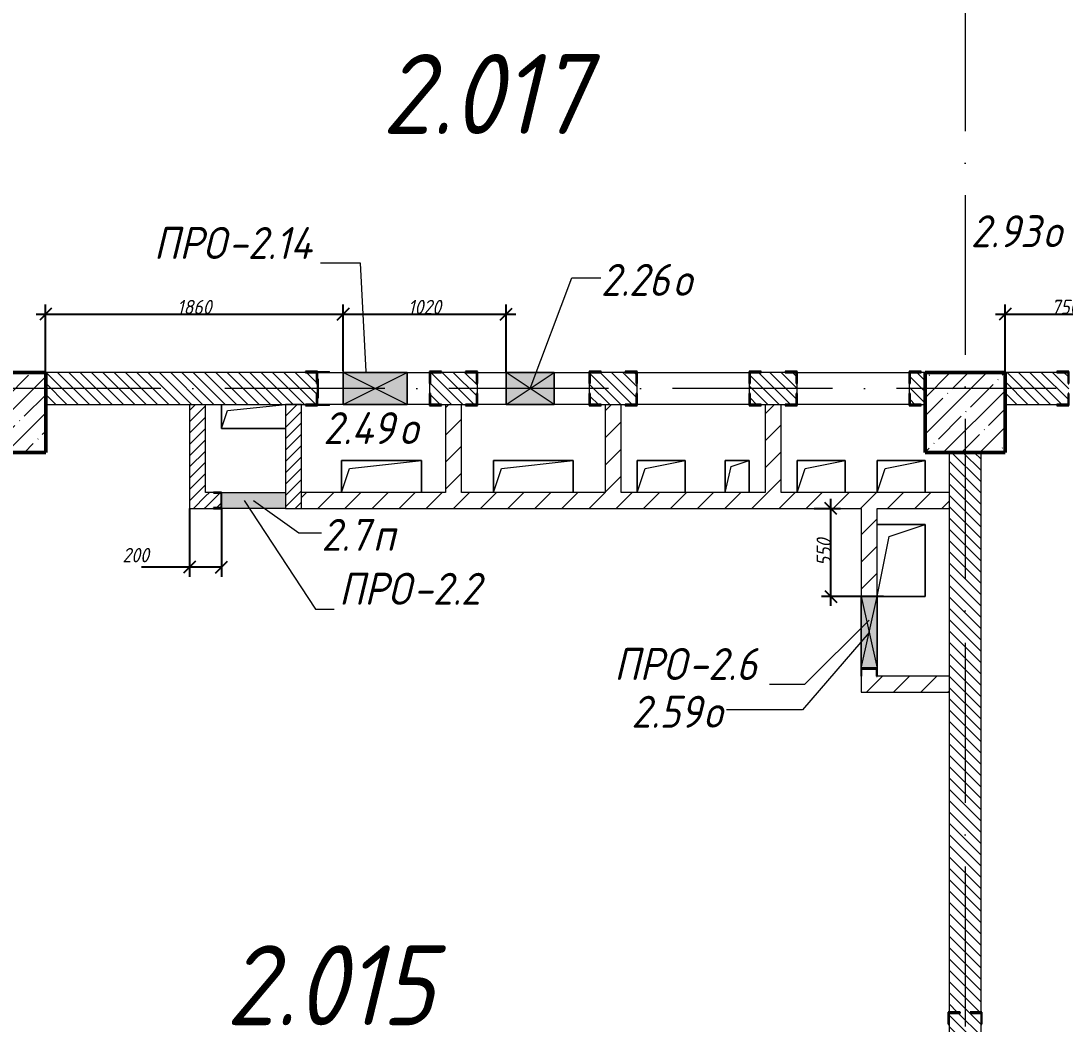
# Model space of a CAD drawing. Header units: millimetres. Extents: x -537608 to 253996, y -217170 to 186033.
# Drawn here: x -136053 to -129522, y 13730 to 20003 of the extents above; entities that cross this region are included whole.
import ezdxf

# ---------------------------------------------------------------- set-up
doc = ezdxf.new("R2010")
doc.units = ezdxf.units.MM
doc.linetypes.add('50_200_ШТРИХ_1Т_ш5_п1_п1_', pattern=[1400, 1000, -200, 0, -200])
for name, color, linetype, lineweight in [('A-____-____-DIMS', 7, 'Continuous', 9), ('A-DETL-GENF-OTLN', 7, 'Continuous', 9), ('A-FLOR-____-OTLN', 7, 'Continuous', 9), ('A-GENM-____-IDEN', 7, 'Continuous', 9), ('A-GENM-____-MCUT', 7, 'Continuous', 25), ('A-GENM-____-OTLN', 7, 'Continuous', 9), ('A-GENM-____-OTLN-1', 7, 'Continuous', 25), ('A-GLAZ-____-IDEN', 7, 'Continuous', 9), ('A-GLAZ-____-OTLN', 7, 'Continuous', 9), ('A-WALL-____-MCUT', 7, 'Continuous', 13), ('A-WALL-____-PATT-1', 7, 'Continuous', 9), ('A-WALL-FNSH-MCUT-1', 7, 'Continuous', 9), ('I-WALL-____-OTLN', 7, 'Continuous', 9), ('S-COLS-____-MCUT', 7, 'Continuous', 50), ('S-COLS-____-OTLN', 7, 'Continuous', 9), ('S-GRID-____-OTLN-1', 7, '50_200_ШТРИХ_1Т_ш5_п1_п1_', 9), ('Марки помещений', 7, 'Continuous', 9)]:
    doc.layers.add(name, color=color, linetype=linetype, lineweight=lineweight)
doc.styles.add('ISOCPEUR_I_11', font='isocpeui.ttf', dxfattribs={"width": 0.9, "height": 200})
doc.styles.add('ISOCPEUR_I_2', font='isocpeui.ttf', dxfattribs={"width": 0.9, "height": 140})
doc.styles.add('ISOCPEUR_I_7', font='isocpeui.ttf', dxfattribs={"width": 0.9, "height": 90})
doc.dimstyles.new('ISO-1_8_0_9К_СРЕДНИЙ_Кладочные_1', dxfattribs={"dimscale": 304.8, "dimtxt": 89.638306, "dimasz": 0.246063, "dimexe": 0.19685, "dimexo": 0, "dimgap": 0, "dimtad": 1, "dimdec": 3, "dimrnd": 0.001, "dimdsep": 46, "dimtxsty": 'ISOCPEUR_I_7', "dimblk1": 'OBLIQUE', "dimblk2": 'OBLIQUE', "dimsah": 1, "dimcen": 0.09, "dimdle": 0.19685, "dimazin": 0, "dimtfac": 1, "dimtdec": 4, "dimtix": 1, "dimtmove": 0, "dimatfit": 3, "dimfxl": 1, "dimtvp": 1, "dimtolj": 1, "dimtzin": 0, "dimarcsym": 2})
doc.dimstyles.new('ISO-1_8_0_9К_СРЕДНИЙ_Кладочные_2', dxfattribs={"dimscale": 304.8, "dimtxt": 89.638306, "dimasz": 0.246063, "dimexe": 0.19685, "dimexo": 0, "dimgap": 0, "dimtad": 1, "dimdec": 3, "dimrnd": 0.001, "dimdsep": 46, "dimtxsty": 'ISOCPEUR_I_7', "dimblk1": 'OBLIQUE', "dimblk2": 'OBLIQUE', "dimsah": 1, "dimcen": 0.09, "dimdle": 0.19685, "dimazin": 0, "dimtfac": 1, "dimtdec": 4, "dimtix": 1, "dimtmove": 1, "dimatfit": 3, "dimfxl": 1, "dimtvp": 1, "dimtolj": 1, "dimtzin": 0, "dimarcsym": 2})
pattern_1 = [(135, (-184647.673, -45376.493), (-35.35534, -35.35534), [])]
pattern_2 = [(45, (-184647.67, -45376.49), (-84.85281, 84.85281), [])]
pattern_3 = [(45, (-184647.673, -45376.493), (-35.35534, 35.35534), [])]

# ---------------------------------------------------------------- blocks, each defined once
blk = doc.blocks.new('Фахверк_СКБ_Уголок - 200_3960-28268576-АР1_План отверстий 2 этажа в осях 1-64_Ю-ЯЯ')
at = {"layer": 'A-GENM-____-MCUT'}
for p, q in [((200, 156), (125, 156)), ((125, 156), (125, 81)), ((131, 81), (131, 150)), ((131, 150), (200, 150)), ((200, 150), (200, 156)), ((125, 81), (131, 81)), ((131, 19), (125, 19)), ((125, 19), (125, -56)), ((131, -50), (131, 19)), ((125, -56), (200, -56)), ((200, -50), (131, -50)), ((200, -56), (200, -50))]:
    blk.add_line(p, q, dxfattribs=at)
blk = doc.blocks.new('BSC_Колонна _Прямоугольная - 500х500-V18-АР1_План отверстий 2 этажа в осях 1-64_Ю-ЯЯ')
at = {"layer": 'S-COLS-____-OTLN'}
h = blk.add_hatch(dxfattribs=at)
h.set_pattern_fill('FP_27', color=256, style=0, pattern_type=2)
h.set_pattern_definition([(45, (-54500, -62931.04), (-114.04925, 114.04925), []), (45, (-54385.95, -62931.04), (-114.04925, 114.04925), [201.613, -40.323, 3.353, -36.97])])
h.paths.add_polyline_path([(-250, -250), (250, -250), (250, 250), (-250, 250)], flags=0)
at = {"layer": 'S-COLS-____-MCUT'}
for p, q in [((250, 250), (-250, 250)), ((-250, 250), (-250, -250)), ((250, -250), (250, 250)), ((-250, -250), (250, -250))]:
    blk.add_line(p, q, dxfattribs=at)
blk = doc.blocks.new('BSC_Колонна _Прямоугольная - 500х500-V46-АР1_План отверстий 2 этажа в осях 1-64_Ю-ЯЯ')
at = {"layer": 'S-COLS-____-OTLN'}
h = blk.add_hatch(dxfattribs=at)
h.set_pattern_fill('FP_56', color=256, style=0, pattern_type=2)
h.set_pattern_definition([(45, (-48500, -62931.04), (-114.04925, 114.04925), []), (45, (-48385.95, -62931.04), (-114.04925, 114.04925), [201.613, -40.323, 3.353, -36.97])])
h.paths.add_polyline_path([(-250, -250), (250, -250), (250, 250), (-250, 250)], flags=0)
at = {"layer": 'S-COLS-____-MCUT'}
for p, q in [((250, 250), (-250, 250)), ((-250, 250), (-250, -250)), ((250, -250), (250, 250)), ((-250, -250), (250, -250))]:
    blk.add_line(p, q, dxfattribs=at)
blk = doc.blocks.new('154_Стойка_СКБ_Уголок - СМ-2180_200-28268025-АР1_План отверстий 2 этажа в осях 1-64_Ю-ЯЯ')
at = {"layer": 'A-GENM-____-MCUT'}
for p, q in [((125, 156), (125, 81)), ((200, 156), (125, 156)), ((131, 81), (131, 150)), ((131, 150), (200, 150)), ((200, 150), (200, 156)), ((125, 81), (131, 81)), ((131, 19), (125, 19)), ((125, 19), (125, -56)), ((131, -50), (131, 19)), ((125, -56), (200, -56)), ((200, -50), (131, -50)), ((200, -56), (200, -50))]:
    blk.add_line(p, q, dxfattribs=at)
blk = doc.blocks.new('Стойка_Влож_Полоса боковая - Полоса-28213942-АР1_План отверстий 2 этажа в осях 1-64_Ю-ЯЯ')
at = {"layer": 'A-GENM-____-OTLN'}
for p, q in [((-5, 60), (0, 60)), ((-5, -60), (-5, 60)), ((0, -60), (-5, -60))]:
    blk.add_line(p, q, dxfattribs=at)
blk = doc.blocks.new('Стойка_Влож_Уголок_Опорный - Уголок-28213941-АР1_План отверстий 2 этажа в осях 1-64_Ю-ЯЯ')
at = {"layer": 'A-GENM-____-OTLN'}
for p, q in [((-212, -6), (-212, 0)), ((0, 0), (0, -6)), ((-212, -75), (-212, -6)), ((-212, -6), (-206, -6)), ((-6, -6), (0, -6)), ((0, -6), (0, -75)), ((-212, -75), (-206, -75)), ((-6, -75), (0, -75))]:
    blk.add_line(p, q, dxfattribs=at)
blk = doc.blocks.new('Фахверк_СКБ_Уголок - 200_3960_зеркало-28268689-АР1_План отверстий 2 этажа в осях 1-64_Ю-ЯЯ')
at = {"layer": 'A-GENM-____-MCUT'}
for p, q in [((200, 156), (125, 156)), ((125, 156), (125, 81)), ((131, 81), (131, 150)), ((131, 150), (200, 150)), ((200, 150), (200, 156)), ((125, 81), (131, 81)), ((131, 19), (125, 19)), ((125, 19), (125, -56)), ((131, -50), (131, 19)), ((125, -56), (200, -56)), ((200, -50), (131, -50)), ((200, -56), (200, -50))]:
    blk.add_line(p, q, dxfattribs=at)
blk = doc.blocks.new('AR_Отверстие Ниша - Лючок-32403922-АР1_План отверстий 2 этажа в осях 1-64_Ю-ЯЯ')
at = {"layer": 'A-GLAZ-____-OTLN'}
blk.add_hatch(color=256, dxfattribs=at).paths.add_polyline_path([(-200, 50), (-200, -50), (200, -50), (200, 50)], flags=0)
for p, q in [((-200, 50), (200, 50)), ((-200, -50), (-200, 50)), ((200, -50), (-200, -50))]:
    blk.add_line(p, q, dxfattribs=at)
blk = doc.blocks.new('Фахверк_СКБ_Уголок - 200_3550-28267367-АР1_План отверстий 2 этажа в осях 1-64_Ю-ЯЯ')
at = {"layer": 'A-GENM-____-MCUT'}
for p, q in [((200, 156), (125, 156)), ((125, 156), (125, 81)), ((131, 81), (131, 150)), ((131, 150), (200, 150)), ((200, 150), (200, 156)), ((125, 81), (131, 81)), ((131, 19), (125, 19)), ((125, 19), (125, -56)), ((131, -50), (131, 19)), ((125, -56), (200, -56)), ((200, -50), (131, -50)), ((200, -56), (200, -50))]:
    blk.add_line(p, q, dxfattribs=at)
blk = doc.blocks.new('154_Фахверк_СКБ_Швеллер - Тип_100_3960-28331862-АР1_План отверстий 2 этажа в осях 1-64_Ю-ЯЯ')
at = {"layer": 'A-GENM-____-MCUT'}
for p, q in [((175, 50), (125, 50)), ((125, 50), (125, -50)), ((128, 47), (175, 47)), ((128, -47), (128, 47)), ((175, 47), (175, 50)), ((125, -50), (175, -50)), ((175, -47), (128, -47)), ((175, -50), (175, -47))]:
    blk.add_line(p, q, dxfattribs=at)
blk = doc.blocks.new('AR_Отверстие прямоугольное _в плите_ - AR_Отверстие прямоугольное _в плите_-V152-АР1_План отверстий 2 этажа в осях 1-64_Ю-ЯЯ')
at = {"layer": 'A-GENM-____-OTLN'}
for p, q in [((250, 100), (-250, 100)), ((-250, 100), (-250, -100)), ((-200, 50), (250, 100)), ((250, -100), (250, 100)), ((-250, -100), (-200, 50))]:
    blk.add_line(p, q, dxfattribs=at)
blk = doc.blocks.new('AR_Отверстие прямоугольное _в плите_ - AR_Отверстие прямоугольное _в плите_-30423629-АР1_План отверстий 2 этажа в осях 1-64_Ю-ЯЯ')
at = {"layer": 'A-GENM-____-OTLN'}
for p, q in [((150, 100), (-150, 100)), ((-150, 100), (-150, -100)), ((-100, 50), (150, 100)), ((150, -100), (150, 100)), ((-150, -100), (-100, 50))]:
    blk.add_line(p, q, dxfattribs=at)
blk = doc.blocks.new('AR_Отверстие прямоугольное _в плите_ - AR_Отверстие прямоугольное _в плите_-30423631-АР1_План отверстий 2 этажа в осях 1-64_Ю-ЯЯ')
at = {"layer": 'A-GENM-____-OTLN'}
for p, q in [((75, 100), (-75, 100)), ((-75, 100), (-75, -100)), ((-37.5, 62.5), (75, 100)), ((75, -100), (75, 100)), ((-75, -100), (-37.5, 62.5))]:
    blk.add_line(p, q, dxfattribs=at)
blk = doc.blocks.new('AR_Отверстие прямоугольное _в плите_ - AR_Отверстие прямоугольное _в плите_-V154-АР1_План отверстий 2 этажа в осях 1-64_Ю-ЯЯ')
at = {"layer": 'A-GENM-____-OTLN'}
for p, q in [((-200, 75), (-200, -75)), ((-162.5, 37.5), (200, 75)), ((-200, -75), (-162.5, 37.5)), ((-200, -75), (200, -75))]:
    blk.add_line(p, q, dxfattribs=at)
blk = doc.blocks.new('AR_Отверстие прямоугольное _в плите_ - AR_Отверстие прямоугольное _в плите_-30552603-АР1_План отверстий 2 этажа в осях 1-64_Ю-ЯЯ')
at = {"layer": 'A-GENM-____-OTLN'}
for p, q in [((150, 225), (-150, 225)), ((-75, 150), (150, 225)), ((150, -225), (150, 225)), ((-150, -225), (-75, 150)), ((-150, -225), (150, -225))]:
    blk.add_line(p, q, dxfattribs=at)
blk = doc.blocks.new('AR_Отверстие прямоугольное _в стене_ - AR_Отверстие прямоугольное _в стене__ЭОМ-36405773-АР1_План отверстий 2 этажа в осях 1-64_Ю-ЯЯ')
at = {"layer": 'A-GLAZ-____-OTLN'}
blk.add_hatch(color=256, dxfattribs=at).paths.add_polyline_path([(200, 100), (-200, 100), (-200, -100), (200, -100)], flags=0)
at = {"layer": 'A-DETL-GENF-OTLN'}
for p, q in [((-200, -100), (-200, 100)), ((-200, 100), (200, 100)), ((200, 100), (-200, -100)), ((-200, 100), (200, -100)), ((200, 100), (-200, 100)), ((-200, 100), (-200, -100)), ((200, 100), (200, -100)), ((200, -100), (200, 100)), ((200, -100), (-200, -100)), ((-200, -100), (200, -100))]:
    blk.add_line(p, q, dxfattribs=at)
blk = doc.blocks.new('AR_Отверстие прямоугольное _в стене__БезПР - AR_Отверстие прямоугольное _в стене__БезПР-36392850-АР1_План отверстий 2 этажа в осях 1-64_Ю-ЯЯ')
at = {"layer": 'A-GLAZ-____-OTLN'}
blk.add_hatch(color=256, dxfattribs=at).paths.add_polyline_path([(150, 100), (-150, 100), (-150, -100), (150, -100)], flags=0)
at = {"layer": 'A-DETL-GENF-OTLN'}
for p, q in [((-150, -100), (-150, 100)), ((-150, 100), (150, 100)), ((150, 100), (-150, -100)), ((-150, 100), (150, -100)), ((150, 100), (-150, 100)), ((-150, 100), (-150, -100)), ((150, 100), (150, -100)), ((150, -100), (150, 100)), ((150, -100), (-150, -100)), ((-150, -100), (150, -100))]:
    blk.add_line(p, q, dxfattribs=at)
blk = doc.blocks.new('AR_Отверстие прямоугольное _в стене_ - AR_Отверстие прямоугольное _в стене__ОВ-36815583-АР1_План отверстий 2 этажа в осях 1-64_Ю-ЯЯ')
at = {"layer": 'A-GLAZ-____-OTLN'}
blk.add_hatch(color=256, dxfattribs=at).paths.add_polyline_path([(-225, 50), (-225, -50), (225, -50), (225, 50)], flags=0)
at = {"layer": 'A-DETL-GENF-OTLN'}
for p, q in [((-225, 50), (225, 50)), ((225, 50), (-225, -50)), ((-225, 50), (225, -50)), ((225, 50), (-225, 50)), ((225, 50), (225, -50)), ((225, -50), (225, 50)), ((225, -50), (-225, -50)), ((-225, -50), (225, -50))]:
    blk.add_line(p, q, dxfattribs=at)
blk = doc.blocks.new('154_Фахверк_СКБ_Швеллер - Тип_100_3960_зеркало-36793856-АР1_План отверстий 2 этажа в осях 1-64_Ю-ЯЯ')
at = {"layer": 'A-GENM-____-MCUT'}
for p, q in [((175, 50), (125, 50)), ((125, 50), (125, -50)), ((128, 47), (175, 47)), ((128, -47), (128, 47)), ((175, 47), (175, 50)), ((125, -50), (175, -50)), ((175, -47), (128, -47)), ((175, -50), (175, -47))]:
    blk.add_line(p, q, dxfattribs=at)
blk = doc.blocks.new('_Oblique')
at = {"color": 0, "linetype": 'ByBlock', "lineweight": -2}
blk.add_line((-0.5, -0.5), (0.5, 0.5), dxfattribs=at)
blk = doc.blocks.new('*D2280')
at = {"layer": 'A-____-____-DIMS', "color": 0, "lineweight": -2, "transparency": 16777216}
for p, q in [((-134997.7, 16954.5), (-134997.7, 16527.2)), ((-134797.7, 16951.5), (-134797.7, 16527.2)), ((-134997.7, 16587.2), (-135298.9, 16587.2)), ((-134797.7, 16587.2), (-135057.7, 16587.2))]:
    blk.add_line(p, q, dxfattribs=at)
at = {"layer": 'Defpoints', "color": 0, "transparency": 16777216}
for p in [(-134997.7, 16954.5), (-134797.7, 16951.5), (-134797.7, 16587.2)]:
    blk.add_point(p, dxfattribs=at)
at = {"layer": 'A-____-____-DIMS', "color": 0, "lineweight": -2, "transparency": 16777216, "xscale": 75, "yscale": 75, "zscale": 75, "rotation": 180}
blk.add_blockref('_Oblique', (-134997.7, 16587.2), dxfattribs=at)
at = {"layer": 'A-____-____-DIMS', "color": 0, "lineweight": -2, "transparency": 16777216, "xscale": 75, "yscale": 75, "zscale": 75}
blk.add_blockref('_Oblique', (-134797.7, 16587.2), dxfattribs=at)
at = {"layer": 'A-____-____-DIMS', "color": 0, "transparency": 16777216, "insert": (-135417.7, 16707.2), "char_height": 90, "width": 409.578, "attachment_point": 1, "line_spacing_factor": 1.149209, "style": 'ISOCPEUR_I_7'}
blk.add_mtext('\\A1;200', dxfattribs=at)
blk = doc.blocks.new('*D2291')
at = {"layer": 'A-____-____-DIMS', "color": 0, "lineweight": -2, "transparency": 16777216}
for p, q in [((-135897.7, 17804.5), (-135897.7, 18228.7)), ((-134037.7, 17810.5), (-134037.7, 18228.7)), ((-135957.7, 18168.7), (-133977.7, 18168.7))]:
    blk.add_line(p, q, dxfattribs=at)
at = {"layer": 'Defpoints', "color": 0, "transparency": 16777216}
for p in [(-134037.7, 18168.7), (-135897.7, 17804.5), (-134037.7, 17810.5)]:
    blk.add_point(p, dxfattribs=at)
at = {"layer": 'A-____-____-DIMS', "color": 0, "lineweight": -2, "transparency": 16777216, "xscale": 75, "yscale": 75, "zscale": 75, "rotation": 180}
blk.add_blockref('_Oblique', (-135897.7, 18168.7), dxfattribs=at)
at = {"layer": 'A-____-____-DIMS', "color": 0, "lineweight": -2, "transparency": 16777216, "xscale": 75, "yscale": 75, "zscale": 75}
blk.add_blockref('_Oblique', (-134037.7, 18168.7), dxfattribs=at)
at = {"layer": 'A-____-____-DIMS', "color": 0, "transparency": 16777216, "insert": (-134967.7, 18213.7), "char_height": 90, "width": 504.733, "attachment_point": 5, "style": 'ISOCPEUR_I_7'}
blk.add_mtext('\\A1;1860', dxfattribs=at)
blk = doc.blocks.new('*D2292')
at = {"layer": 'A-____-____-DIMS', "color": 0, "lineweight": -2, "transparency": 16777216}
for p, q in [((-134037.7, 17810.5), (-134037.7, 18228.7)), ((-133017.7, 17804.5), (-133017.7, 18228.7)), ((-134097.7, 18168.7), (-132957.7, 18168.7))]:
    blk.add_line(p, q, dxfattribs=at)
at = {"layer": 'Defpoints', "color": 0, "transparency": 16777216}
for p in [(-133017.7, 18168.7), (-134037.7, 17810.5), (-133017.7, 17804.5)]:
    blk.add_point(p, dxfattribs=at)
at = {"layer": 'A-____-____-DIMS', "color": 0, "lineweight": -2, "transparency": 16777216, "xscale": 75, "yscale": 75, "zscale": 75, "rotation": 180}
blk.add_blockref('_Oblique', (-134037.7, 18168.7), dxfattribs=at)
at = {"layer": 'A-____-____-DIMS', "color": 0, "lineweight": -2, "transparency": 16777216, "xscale": 75, "yscale": 75, "zscale": 75}
blk.add_blockref('_Oblique', (-133017.7, 18168.7), dxfattribs=at)
at = {"layer": 'A-____-____-DIMS', "color": 0, "transparency": 16777216, "insert": (-133527.7, 18213.7), "char_height": 90, "width": 504.733, "attachment_point": 5, "style": 'ISOCPEUR_I_7'}
blk.add_mtext('\\A1;1020', dxfattribs=at)
blk = doc.blocks.new('*D2370')
at = {"layer": 'A-____-____-DIMS', "color": 0, "lineweight": -2, "transparency": 16777216}
for p, q in [((-129897.7, 17804.5), (-129897.7, 18228.7)), ((-129147.7, 17810.5), (-129147.7, 18228.7)), ((-129957.7, 18168.7), (-129087.7, 18168.7))]:
    blk.add_line(p, q, dxfattribs=at)
at = {"layer": 'Defpoints', "color": 0, "transparency": 16777216}
for p in [(-129147.7, 18168.7), (-129897.7, 17804.5), (-129147.7, 17810.5)]:
    blk.add_point(p, dxfattribs=at)
at = {"layer": 'A-____-____-DIMS', "color": 0, "lineweight": -2, "transparency": 16777216, "xscale": 75, "yscale": 75, "zscale": 75, "rotation": 180}
blk.add_blockref('_Oblique', (-129897.7, 18168.7), dxfattribs=at)
at = {"layer": 'A-____-____-DIMS', "color": 0, "lineweight": -2, "transparency": 16777216, "xscale": 75, "yscale": 75, "zscale": 75}
blk.add_blockref('_Oblique', (-129147.7, 18168.7), dxfattribs=at)
at = {"layer": 'A-____-____-DIMS', "color": 0, "transparency": 16777216, "insert": (-129522.7, 18214.3), "char_height": 90, "width": 409.578, "attachment_point": 5, "style": 'ISOCPEUR_I_7'}
blk.add_mtext('\\A1;750', dxfattribs=at)
blk = doc.blocks.new('*D2322')
at = {"layer": 'A-____-____-DIMS', "color": 0, "lineweight": -2, "transparency": 16777216}
for p, q in [((-130986.1, 16344.5), (-130986.1, 17014.5)), ((-131092.2, 16954.5), (-130926.1, 16954.5)), ((-130656.7, 16404.5), (-131046.1, 16404.5))]:
    blk.add_line(p, q, dxfattribs=at)
at = {"layer": 'Defpoints', "color": 0, "transparency": 16777216}
for p in [(-131092.2, 16954.5), (-130986.1, 16954.5), (-130656.7, 16404.5)]:
    blk.add_point(p, dxfattribs=at)
at = {"layer": 'A-____-____-DIMS', "color": 0, "lineweight": -2, "transparency": 16777216, "xscale": 75, "yscale": 75, "zscale": 75}
for p, rotation in [((-130986.1, 16954.5), 90), ((-130986.1, 16404.5), 270)]:
    blk.add_blockref('_Oblique', p, dxfattribs=dict(at, rotation=rotation))
at = {"layer": 'A-____-____-DIMS', "color": 0, "transparency": 16777216, "insert": (-131031.1, 16679.5), "char_height": 90, "width": 409.578, "attachment_point": 5, "rotation": 90, "style": 'ISOCPEUR_I_7'}
blk.add_mtext('\\A1;550', dxfattribs=at)

msp = doc.modelspace()

# ---------------------------------------------------------------- hatches: boundary and pattern name
at = {"layer": 'A-WALL-____-PATT-1'}
h = msp.add_hatch(dxfattribs=at)
h.set_pattern_fill('FP_6', color=256, style=0, pattern_type=2)
h.set_pattern_definition(pattern_1)
h.paths.add_polyline_path([(-130422.6725, 17604.5485), (-130397.6725, 17604.5485), (-130397.6725, 17804.5485), (-130491.6725, 17804.5485), (-130491.6725, 17735.5485), (-130497.6725, 17735.5485), (-130497.6725, 17673.5485), (-130491.6725, 17673.5485), (-130491.6725, 17604.5485)], flags=0)
h.paths.add_polyline_path([(-132491.6725, 17604.5485), (-132203.6725, 17604.5485), (-132203.6725, 17673.5485), (-132197.6725, 17673.5485), (-132197.6725, 17735.5485), (-132203.6725, 17735.5485), (-132203.6725, 17804.5485), (-132491.6725, 17804.5485), (-132491.6725, 17735.5485), (-132497.6725, 17735.5485), (-132497.6725, 17673.5485), (-132491.6725, 17673.5485)], flags=0)
h.paths.add_polyline_path([(-131491.6725, 17604.5485), (-131203.6725, 17604.5485), (-131203.6725, 17673.5485), (-131197.6725, 17673.5485), (-131197.6725, 17735.5485), (-131203.6725, 17735.5485), (-131203.6725, 17804.5485), (-131491.6725, 17804.5485), (-131491.6725, 17735.5485), (-131497.6725, 17735.5485), (-131497.6725, 17673.5485), (-131491.6725, 17673.5485), (-131491.6725, 17608.5485)], flags=0)
h.paths.add_polyline_path([(-133422.6725, 17604.5485), (-133203.6725, 17604.5485), (-133203.6725, 17673.5485), (-133197.6725, 17673.5485), (-133197.6725, 17735.5485), (-133203.6725, 17735.5485), (-133203.6725, 17804.5485), (-133491.6725, 17804.5485), (-133491.6725, 17735.5485), (-133497.6725, 17735.5485), (-133497.6725, 17673.5485), (-133491.6725, 17673.5485), (-133491.6725, 17604.5485)], flags=0)
h.paths.add_polyline_path([(-134272.6725, 17604.5485), (-134203.6725, 17604.5485), (-134203.6725, 17673.5485), (-134197.6725, 17673.5485), (-134197.6725, 17735.5485), (-134203.6725, 17735.5485), (-134203.6725, 17804.5485), (-135897.6725, 17804.5485), (-135897.6725, 17604.5485), (-134289.0846, 17604.5485)], flags=0)
h = msp.add_hatch(dxfattribs=at)
h.set_pattern_fill('FP_6', color=256, style=0, pattern_type=2)
h.set_pattern_definition(pattern_1)
h.paths.add_polyline_path([(-127791.6725, 17604.5485), (-127397.6725, 17604.5485), (-127397.6725, 17804.5485), (-127791.6725, 17804.5485), (-127791.6725, 17735.5485), (-127797.6725, 17735.5485), (-127797.6725, 17673.5485), (-127791.6725, 17673.5485), (-127791.6725, 17644.5485)], flags=0)
h.paths.add_polyline_path([(-129897.6725, 17604.5485), (-129503.6725, 17604.5485), (-129503.6725, 17673.5485), (-129497.6725, 17673.5485), (-129497.6725, 17735.5485), (-129503.6725, 17735.5485), (-129503.6725, 17804.5485), (-129897.6725, 17804.5485)], flags=0)
h = msp.add_hatch(dxfattribs=at)
h.set_pattern_fill('FP_5', color=256, style=0, pattern_type=2)
h.set_pattern_definition(pattern_3)
h.paths.add_polyline_path([(-134897.6725, 16954.5485), (-134897.6725, 17604.5485), (-134997.6725, 17604.5485), (-134997.6725, 16954.5485)], flags=0)
h = msp.add_hatch(dxfattribs=at)
h.set_pattern_fill('FP_5', color=256, style=0, pattern_type=2)
h.set_pattern_definition(pattern_3)
h.paths.add_polyline_path([(-134297.6725, 16954.5485), (-134297.6725, 17604.5485), (-134397.6725, 17604.5485), (-134397.6725, 16954.5485)], flags=0)
h = msp.add_hatch(dxfattribs=at)
h.set_pattern_fill('FP_4', color=256, style=0, pattern_type=2)
h.set_pattern_definition(pattern_2)
h.paths.add_polyline_path([(-133297.6725, 17054.5485), (-133297.6725, 17604.5485), (-133397.6725, 17604.5485), (-133397.6725, 17054.5485)], flags=0)
h = msp.add_hatch(dxfattribs=at)
h.set_pattern_fill('FP_4', color=256, style=0, pattern_type=2)
h.set_pattern_definition(pattern_2)
h.paths.add_polyline_path([(-132297.6725, 17054.5485), (-132297.6725, 17604.5485), (-132397.6725, 17604.5485), (-132397.6725, 17054.5485)], flags=0)
h = msp.add_hatch(dxfattribs=at)
h.set_pattern_fill('FP_4', color=256, style=0, pattern_type=2)
h.set_pattern_definition(pattern_2)
h.paths.add_polyline_path([(-131297.6725, 17054.5485), (-131297.6725, 17604.5485), (-131397.6725, 17604.5485), (-131397.6725, 17054.5485)], flags=0)
h = msp.add_hatch(dxfattribs=at)
h.set_pattern_fill('FP_6', color=256, style=0, pattern_type=2)
h.set_pattern_definition(pattern_1)
h.paths.add_polyline_path([(-130047.6725, 10304.5485), (-130047.6725, 13798.5485), (-130116.6725, 13798.5485), (-130116.6725, 13804.5485), (-130047.6725, 13804.5485), (-130047.6725, 17304.5485), (-130247.6725, 17304.5485), (-130247.6725, 13804.5485), (-130178.6725, 13804.5485), (-130178.6725, 13798.5485), (-130247.6725, 13798.5485), (-130247.6725, 10304.5485)], flags=0)
h = msp.add_hatch(dxfattribs=at)
h.set_pattern_fill('FP_5', color=256, style=0, pattern_type=2)
h.set_pattern_definition(pattern_3)
h.paths.add_polyline_path([(-134847.6725, 16954.5485), (-134847.6725, 16957.5485), (-134800.6725, 16957.5485), (-134800.6725, 17051.5485), (-134847.6725, 17051.5485), (-134847.6725, 17054.5485), (-134897.6725, 17054.5485), (-134897.6725, 16954.5485)], flags=0)
h = msp.add_hatch(dxfattribs=at)
h.set_pattern_fill('FP_4', color=256, style=0, pattern_type=2)
h.set_pattern_definition(pattern_2)
h.paths.add_polyline_path([(-130697.6725, 16954.5485), (-130247.6725, 16954.5485), (-130247.6725, 17054.5485), (-134297.6725, 17054.5485), (-134297.6725, 16954.5485), (-130754.0833, 16954.5485)], flags=0)
h = msp.add_hatch(dxfattribs=at)
h.set_pattern_fill('FP_4', color=256, style=0, pattern_type=2)
h.set_pattern_definition(pattern_2)
h.paths.add_polyline_path([(-130700.6725, 15904.5485), (-130700.6725, 15951.5485), (-130794.6725, 15951.5485), (-130794.6725, 15904.5485), (-130747.6725, 15904.5485)], flags=0)
h.paths.add_polyline_path([(-130797.6725, 16404.5485), (-130697.6725, 16404.5485), (-130697.6725, 16954.5485), (-130797.6725, 16954.5485), (-130797.6725, 16691.3354)], flags=0)
h = msp.add_hatch(dxfattribs=at)
h.set_pattern_fill('FP_4', color=256, style=0, pattern_type=2)
h.set_pattern_definition(pattern_2)
h.paths.add_polyline_path([(-130700.6725, 15804.5485), (-130247.6725, 15804.5485), (-130247.6725, 15904.5485), (-130797.6725, 15904.5485), (-130797.6725, 15804.5485), (-130794.6725, 15804.5485)], flags=0)

# ---------------------------------------------------------------- linework, layer by layer
at = {"layer": 'A-FLOR-____-OTLN'}
for p, q in [((-134797.6725, 17454.5485), (-134797.6725, 17604.5485)), ((-134397.6725, 17454.5485), (-134797.6725, 17454.5485)), ((-134047.6725, 17254.5485), (-133547.6725, 17254.5485)), ((-134047.6725, 17054.5485), (-134047.6725, 17254.5485)), ((-133547.6725, 17254.5485), (-133547.6725, 17054.5485)), ((-133097.6725, 17254.5485), (-132597.6725, 17254.5485)), ((-133097.6725, 17054.5485), (-133097.6725, 17254.5485)), ((-132597.6725, 17254.5485), (-132597.6725, 17054.5485)), ((-132197.6725, 17254.5485), (-131897.6725, 17254.5485)), ((-132197.6725, 17054.5485), (-132197.6725, 17254.5485)), ((-131897.6725, 17254.5485), (-131897.6725, 17054.5485)), ((-131647.6725, 17254.5485), (-131497.6725, 17254.5485)), ((-131647.6725, 17054.5485), (-131647.6725, 17254.5485)), ((-131497.6725, 17254.5485), (-131497.6725, 17054.5485)), ((-131197.6725, 17254.5485), (-130897.6725, 17254.5485)), ((-131197.6725, 17054.5485), (-131197.6725, 17254.5485)), ((-130897.6725, 17254.5485), (-130897.6725, 17054.5485)), ((-130697.6725, 17254.5485), (-130397.6725, 17254.5485)), ((-130697.6725, 17054.5485), (-130697.6725, 17254.5485)), ((-130397.6725, 17254.5485), (-130397.6725, 17054.5485)), ((-130697.6725, 16854.5485), (-130397.6725, 16854.5485)), ((-130397.6725, 16854.5485), (-130397.6725, 16404.5485)), ((-130397.6725, 16404.5485), (-130697.6725, 16404.5485))]:
    msp.add_line(p, q, dxfattribs=at)
at = {"layer": 'A-GENM-____-IDEN'}
for p, q in [((-133928.8847, 18487.24), (-134178.7085, 18487.24)), ((-133892.6725, 17810.5485), (-133928.8847, 18487.24)), ((-134656.6873, 17004.5485), (-134209.1335, 16324.8088)), ((-134209.1335, 16324.8088), (-134093.0458, 16324.8088)), ((-130747.6725, 16254.9213), (-131152.2543, 15854.2709)), ((-131152.2543, 15854.2709), (-131371.5282, 15854.2709))]:
    msp.add_line(p, q, dxfattribs=at)
at = {"layer": 'A-GLAZ-____-IDEN'}
for p, q in [((-132867.6725, 17704.5485), (-132607.7315, 18396.0597)), ((-132607.7315, 18396.0597), (-132425.6348, 18396.0597)), ((-134597.6725, 17004.5485), (-134313.3955, 16801.6686)), ((-134313.3955, 16801.6686), (-134173.0006, 16801.6686)), ((-130747.6725, 16179.5485), (-131163.5394, 15695.4774)), ((-131163.5394, 15695.4774), (-131639.67, 15695.4774))]:
    msp.add_line(p, q, dxfattribs=at)
at = {"layer": 'A-WALL-____-MCUT'}
for p, q in [((-134272.6725, 17804.5485), (-135897.6725, 17804.5485)), ((-133272.6725, 17804.5485), (-133422.6725, 17804.5485)), ((-132272.6725, 17804.5485), (-132422.6725, 17804.5485)), ((-131272.6725, 17804.5485), (-131422.6725, 17804.5485)), ((-130397.6725, 17804.5485), (-130422.6725, 17804.5485)), ((-129572.6725, 17804.5485), (-129897.6725, 17804.5485)), ((-134197.6725, 17673.5485), (-134197.6725, 17735.5485)), ((-133497.6725, 17735.5485), (-133497.6725, 17673.5485)), ((-133197.6725, 17673.5485), (-133197.6725, 17735.5485)), ((-132497.6725, 17735.5485), (-132497.6725, 17673.5485)), ((-132197.6725, 17673.5485), (-132197.6725, 17735.5485)), ((-131497.6725, 17735.5485), (-131497.6725, 17673.5485)), ((-131197.6725, 17673.5485), (-131197.6725, 17735.5485)), ((-130497.6725, 17735.5485), (-130497.6725, 17673.5485)), ((-135897.6725, 17604.5485), (-134272.6725, 17604.5485)), ((-133422.6725, 17604.5485), (-133272.6725, 17604.5485)), ((-132422.6725, 17604.5485), (-132272.6725, 17604.5485)), ((-131422.6725, 17604.5485), (-131272.6725, 17604.5485)), ((-130422.6725, 17604.5485), (-130397.6725, 17604.5485)), ((-129897.6725, 17604.5485), (-129572.6725, 17604.5485)), ((-130247.6725, 17304.5485), (-130247.6725, 13804.5485)), ((-130047.6725, 13804.5485), (-130047.6725, 17304.5485)), ((-130247.6725, 13729.5485), (-130247.6725, 10304.5485)), ((-130047.6725, 10304.5485), (-130047.6725, 13729.5485))]:
    msp.add_line(p, q, dxfattribs=at)
at = {"layer": 'A-WALL-FNSH-MCUT-1'}
for p, q in [((-134997.6725, 17604.5485), (-134997.6725, 16954.5485)), ((-134897.6725, 17054.5485), (-134897.6725, 17604.5485)), ((-134297.6725, 17604.5485), (-134397.6725, 17604.5485)), ((-134397.6725, 17604.5485), (-134397.6725, 17054.5485)), ((-134297.6725, 16954.5485), (-134297.6725, 17604.5485)), ((-133397.6725, 17604.5485), (-133397.6725, 17054.5485)), ((-133297.6725, 17054.5485), (-133297.6725, 17604.5485)), ((-132397.6725, 17604.5485), (-132397.6725, 17054.5485)), ((-132297.6725, 17054.5485), (-132297.6725, 17604.5485)), ((-131397.6725, 17604.5485), (-131397.6725, 17054.5485)), ((-131297.6725, 17054.5485), (-131297.6725, 17604.5485)), ((-134847.6725, 17054.5485), (-134897.6725, 17054.5485)), ((-133397.6725, 17054.5485), (-134297.6725, 17054.5485)), ((-132397.6725, 17054.5485), (-133297.6725, 17054.5485)), ((-131397.6725, 17054.5485), (-132297.6725, 17054.5485)), ((-130247.6725, 17054.5485), (-131297.6725, 17054.5485)), ((-134997.6725, 16954.5485), (-134847.6725, 16954.5485)), ((-134397.6725, 16954.5485), (-130797.6725, 16954.5485)), ((-130797.6725, 16954.5485), (-130797.6725, 16404.5485)), ((-130697.6725, 16404.5485), (-130697.6725, 16954.5485)), ((-130697.6725, 16954.5485), (-130247.6725, 16954.5485)), ((-130797.6725, 15904.5485), (-130797.6725, 15804.5485)), ((-130247.6725, 15904.5485), (-130697.6725, 15904.5485)), ((-130797.6725, 15804.5485), (-130247.6725, 15804.5485))]:
    msp.add_line(p, q, dxfattribs=at)
at = {"layer": 'I-WALL-____-OTLN'}
for p, q in [((-134197.6725, 17804.5485), (-134037.6725, 17804.5485)), ((-133637.6725, 17804.5485), (-133497.6725, 17804.5485)), ((-133197.6725, 17804.5485), (-133017.6725, 17804.5485)), ((-132717.6725, 17804.5485), (-132497.6725, 17804.5485)), ((-132197.6725, 17804.5485), (-131497.6725, 17804.5485)), ((-131197.6725, 17804.5485), (-130497.6725, 17804.5485)), ((-134037.6725, 17604.5485), (-134197.6725, 17604.5485)), ((-133497.6725, 17604.5485), (-133637.6725, 17604.5485)), ((-133017.6725, 17604.5485), (-133197.6725, 17604.5485)), ((-132497.6725, 17604.5485), (-132717.6725, 17604.5485)), ((-131497.6725, 17604.5485), (-132197.6725, 17604.5485)), ((-130497.6725, 17604.5485), (-131197.6725, 17604.5485))]:
    msp.add_line(p, q, dxfattribs=at)
at = {"layer": 'S-GRID-____-OTLN-1'}
for p, q in [((-130147.6725, 45516.3579), (-130147.6725, 7515.0943)), ((-80573.2659, 17704.5485), (-189316.4427, 17704.5485))]:
    msp.add_line(p, q, dxfattribs=at)

# ---------------------------------------------------------------- block references
at = {"layer": 'A-GENM-____-OTLN'}
for name, p, rotation in [('Стойка_Влож_Уголок_Опорный - Уголок-28213941-АР1_План отверстий 2 этажа в осях 1-64_Ю-ЯЯ', (-134197.6725, 17810.5485), 89.99999999999955), ('Стойка_Влож_Полоса боковая - Полоса-28213942-АР1_План отверстий 2 этажа в осях 1-64_Ю-ЯЯ', (-134197.6725, 17704.5485), 180)]:
    msp.add_blockref(name, p, dxfattribs=dict(at, rotation=rotation))
for name, p in [('AR_Отверстие прямоугольное _в плите_ - AR_Отверстие прямоугольное _в плите_-V154-АР1_План отверстий 2 этажа в осях 1-64_Ю-ЯЯ', (-134597.6725, 17529.5485)), ('AR_Отверстие прямоугольное _в плите_ - AR_Отверстие прямоугольное _в плите_-V152-АР1_План отверстий 2 этажа в осях 1-64_Ю-ЯЯ', (-133797.6725, 17154.5485)), ('AR_Отверстие прямоугольное _в плите_ - AR_Отверстие прямоугольное _в плите_-V152-АР1_План отверстий 2 этажа в осях 1-64_Ю-ЯЯ', (-132847.6725, 17154.5485)), ('AR_Отверстие прямоугольное _в плите_ - AR_Отверстие прямоугольное _в плите_-30423629-АР1_План отверстий 2 этажа в осях 1-64_Ю-ЯЯ', (-132047.6725, 17154.5485)), ('AR_Отверстие прямоугольное _в плите_ - AR_Отверстие прямоугольное _в плите_-30423631-АР1_План отверстий 2 этажа в осях 1-64_Ю-ЯЯ', (-131572.6725, 17154.5485)), ('AR_Отверстие прямоугольное _в плите_ - AR_Отверстие прямоугольное _в плите_-30423629-АР1_План отверстий 2 этажа в осях 1-64_Ю-ЯЯ', (-131047.6725, 17154.5485)), ('AR_Отверстие прямоугольное _в плите_ - AR_Отверстие прямоугольное _в плите_-30423629-АР1_План отверстий 2 этажа в осях 1-64_Ю-ЯЯ', (-130547.6725, 17154.5485)), ('AR_Отверстие прямоугольное _в плите_ - AR_Отверстие прямоугольное _в плите_-30552603-АР1_План отверстий 2 этажа в осях 1-64_Ю-ЯЯ', (-130547.6725, 16629.5485))]:
    msp.add_blockref(name, p, dxfattribs=at)
at = {"layer": 'A-GENM-____-OTLN-1'}
for name, p, rotation in [('154_Стойка_СКБ_Уголок - СМ-2180_200-28268025-АР1_План отверстий 2 этажа в осях 1-64_Ю-ЯЯ', (-134072.6725, 17754.5485), 180), ('Фахверк_СКБ_Уголок - 200_3960-28268576-АР1_План отверстий 2 этажа в осях 1-64_Ю-ЯЯ', (-133072.6725, 17754.5485), 180), ('Фахверк_СКБ_Уголок - 200_3960-28268576-АР1_План отверстий 2 этажа в осях 1-64_Ю-ЯЯ', (-132072.6725, 17754.5485), 180), ('Фахверк_СКБ_Уголок - 200_3960-28268576-АР1_План отверстий 2 этажа в осях 1-64_Ю-ЯЯ', (-131072.6725, 17754.5485), 180), ('Фахверк_СКБ_Уголок - 200_3960-28268576-АР1_План отверстий 2 этажа в осях 1-64_Ю-ЯЯ', (-129372.6725, 17754.5485), 180), ('154_Фахверк_СКБ_Швеллер - Тип_100_3960-28331862-АР1_План отверстий 2 этажа в осях 1-64_Ю-ЯЯ', (-134672.6725, 17004.5485), 180), ('154_Фахверк_СКБ_Швеллер - Тип_100_3960_зеркало-36793856-АР1_План отверстий 2 этажа в осях 1-64_Ю-ЯЯ', (-130747.6725, 16079.5485), 270), ('Фахверк_СКБ_Уголок - 200_3550-28267367-АР1_План отверстий 2 этажа в осях 1-64_Ю-ЯЯ', (-130197.6725, 13929.5485), 270.0000000000001)]:
    msp.add_blockref(name, p, dxfattribs=dict(at, rotation=rotation))
for p in [(-133622.6725, 17654.5485), (-132622.6725, 17654.5485), (-131622.6725, 17654.5485), (-130622.6725, 17654.5485)]:
    msp.add_blockref('Фахверк_СКБ_Уголок - 200_3960_зеркало-28268689-АР1_План отверстий 2 этажа в осях 1-64_Ю-ЯЯ', p, dxfattribs=at)
at = {"layer": 'A-GLAZ-____-OTLN'}
for name, p, rotation in [('AR_Отверстие прямоугольное _в стене_ - AR_Отверстие прямоугольное _в стене__ЭОМ-36405773-АР1_План отверстий 2 этажа в осях 1-64_Ю-ЯЯ', (-133837.6725, 17704.5485), 180), ('AR_Отверстие прямоугольное _в стене__БезПР - AR_Отверстие прямоугольное _в стене__БезПР-36392850-АР1_План отверстий 2 этажа в осях 1-64_Ю-ЯЯ', (-132867.6725, 17704.5485), 180), ('AR_Отверстие Ниша - Лючок-32403922-АР1_План отверстий 2 этажа в осях 1-64_Ю-ЯЯ', (-134597.6725, 17004.5485), 180), ('AR_Отверстие прямоугольное _в стене_ - AR_Отверстие прямоугольное _в стене__ОВ-36815583-АР1_План отверстий 2 этажа в осях 1-64_Ю-ЯЯ', (-130747.6725, 16179.5485), 90)]:
    msp.add_blockref(name, p, dxfattribs=dict(at, rotation=rotation))
at = {"layer": 'S-COLS-____-OTLN'}
for name, p in [('BSC_Колонна _Прямоугольная - 500х500-V46-АР1_План отверстий 2 этажа в осях 1-64_Ю-ЯЯ', (-136147.6725, 17554.5485)), ('BSC_Колонна _Прямоугольная - 500х500-V18-АР1_План отверстий 2 этажа в осях 1-64_Ю-ЯЯ', (-130147.6725, 17554.5485))]:
    msp.add_blockref(name, p, dxfattribs=at)

# ---------------------------------------------------------------- texts
at = {"layer": 'A-GENM-____-IDEN', "char_height": 200, "attachment_point": 1, "style": 'ISOCPEUR_I_11'}
for s, insert, width in [('ПРО', (-135220.9085, 18714.3562), 562.784625), ('-2.14', (-134756.5648, 18714.3562), 692.658), ('ПРО', (-134063.4524, 16551.925), 562.784625), ('-2.2', (-133599.1087, 16551.925), 548.35425), ('ПРО', (-132341.9348, 16081.3871), 562.784625), ('-2.6', (-131877.5911, 16081.3871), 548.35425)]:
    msp.add_mtext(s, dxfattribs=dict(at, insert=insert, width=width))
at = {"layer": 'A-GLAZ-____-IDEN', "char_height": 200, "attachment_point": 1, "style": 'ISOCPEUR_I_11'}
for s, insert, width in [('2.93', (-130112.138, 18787.7472), 548.35425), ('\\fISOCPEUR|b0|i1|c204|p34|;\\W.9;о', (-129659.7005, 18787.7472), 158.734125), ('2.26', (-132425.6348, 18483.6743), 548.35425), ('\\fISOCPEUR|b0|i1|c204|p34|;\\W.9;о', (-131973.1973, 18483.6743), 158.734125), ('2.49', (-134161.5391, 17556.6679), 577.215), ('\\fISOCPEUR|b0|i1|c204|p34|;\\W.9;о', (-133685.2891, 17556.6679), 158.734125), ('2.7', (-134173.0006, 16889.2832), 389.620125), ('\\fISOCPEUR|b0|i1|c204|p34|;\\W.9;п', (-133851.5319, 16889.2832), 158.734125), ('2.59', (-132235.1245, 15783.092), 548.35425), ('\\fISOCPEUR|b0|i1|c204|p34|;\\W.9;о', (-131782.687, 15783.092), 158.734125)]:
    msp.add_mtext(s, dxfattribs=dict(at, insert=insert, width=width))
at = {"layer": 'Марки помещений', "char_height": 500, "width": 737.5525, "attachment_point": 1, "style": 'ISOCPEUR_I_2'}
for s, insert in [('2.017', (-133794.228, 19796.2256)), ('2.015', (-134770.4601, 14222.5942))]:
    msp.add_mtext(s, dxfattribs=dict(at, insert=insert))

# ---------------------------------------------------------------- dimensions: what is measured, and where the dimension line sits
at = {"layer": 'A-____-____-DIMS'}
for base, p1, p2, override, picture, middle in [((-134037.6725, 18168.7372), (-135897.6725, 17804.5485), (-134037.6725, 17810.5485), {"dimpost": '<>', "dimfxl": 1860.009677}, '*D2291', (-134967.6725, 18213.7372)), ((-133017.6725, 18168.7372), (-134037.6725, 17810.5485), (-133017.6725, 17804.5485), {"dimpost": '<>', "dimfxl": 1020.017647}, '*D2292', (-133527.6725, 18213.7372)), ((-129147.6725, 18168.7372), (-129897.6725, 17804.5485), (-129147.6725, 17810.5485), {"dimpost": '<>', "dimfxl": 750.024}, '*D2370', (-129522.6725, 18214.3168))]:
    dim = msp.add_linear_dim(base=base, p1=p1, p2=p2, dimstyle='ISO-1_8_0_9К_СРЕДНИЙ_Кладочные_2', override=override, dxfattribs=at)
    dim.commit()
    dim.dimension.update_dxf_attribs({"geometry": picture, "text_midpoint": middle})
dim = msp.add_linear_dim(base=(-130986.1271, 16954.5485), p1=(-130656.7205, 16404.5485), p2=(-131092.1931, 16954.5485), angle=90, dimstyle='ISO-1_8_0_9К_СРЕДНИЙ_Кладочные_2', override={"dimpost": '<>', "dimfxl": 701.524327}, dxfattribs=at)
dim.commit()
dim.dimension.update_dxf_attribs({"geometry": '*D2322', "text_midpoint": (-131031.1271, 16679.5485)})
dim = msp.add_linear_dim(base=(-134797.6725, 16587.2148), p1=(-134997.6725, 16954.5485), p2=(-134797.6725, 16951.5005), dimstyle='ISO-1_8_0_9К_СРЕДНИЙ_Кладочные_1', override={"dimpost": '<>', "dimfxl": 200.023224}, dxfattribs=at)
dim.commit()
dim.dimension.update_dxf_attribs({"geometry": '*D2280', "text_midpoint": (-135212.8834, 16587.2148), "dimtype": 160})

doc.saveas('drawing.dxf')
